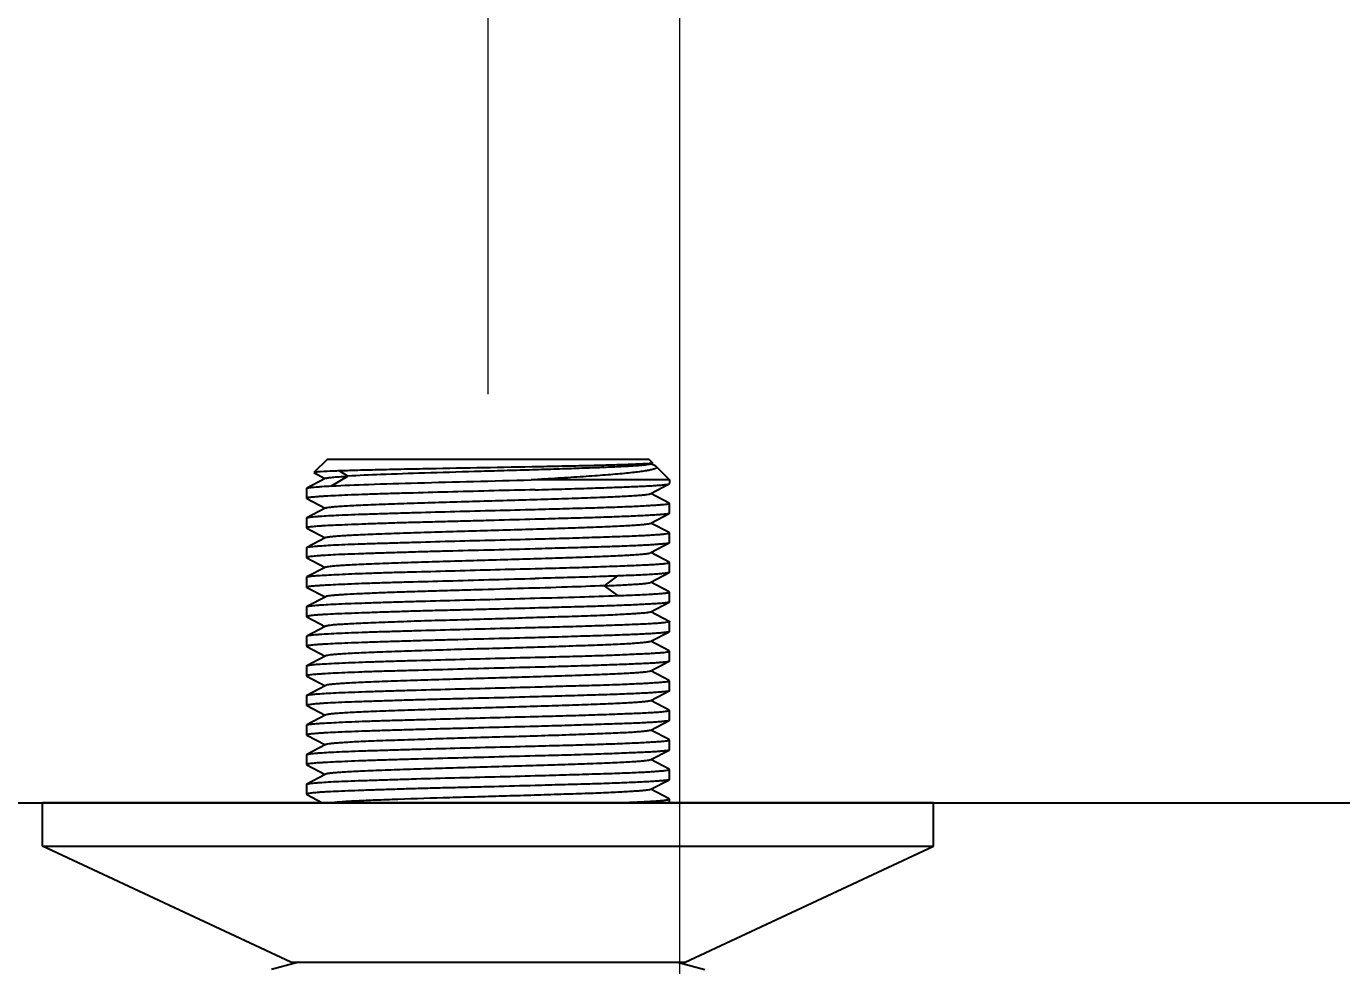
# Model space of a CAD drawing. Extents: x 0 to 3160, y 0 to 2315.
# Drawn here: x 864.3 to 944.7, y 2022.1 to 2079.6 of the extents above; entities that cross this region are included whole.
import ezdxf

# ---------------------------------------------------------------- set-up
doc = ezdxf.new("R2010")
doc.units = 0
doc.header["$LTSCALE"] = 3
doc.header["$MEASUREMENT"] = 0
doc.header["$PDMODE"] = 3
doc.header["$PDSIZE"] = -10
doc.layers.get('0').update_dxf_attribs({"linetype": 'CONTINUOUS'})
doc.layers.get('DEFPOINTS').update_dxf_attribs({"linetype": 'CONTINUOUS'})
doc.styles.add('Daelim Dimension', font='')
doc.styles.get('Daelim Dimension').set_extended_font_data('나눔고딕')
doc.dimstyles.new('DEFAULT', dxfattribs={"dimscale": 2, "dimtxt": 2, "dimasz": 2, "dimexe": 0, "dimexo": 2, "dimgap": 1, "dimtad": 1, "dimdec": 1, "dimzin": 9, "dimdsep": 46, "dimtxsty": 'Daelim Dimension', "dimcen": 0.5, "dimclrd": 252, "dimclre": 252, "dimclrt": 3, "dimadec": 1, "dimazin": 0, "dimtfac": 1, "dimtdec": 1, "dimtix": 1, "dimtmove": 0, "dimatfit": 3, "dimfxl": 1, "dimtolj": 1, "dimtzin": 1, "dimlwd": 9, "dimlwe": 9, "dimarcsym": 0})

# ---------------------------------------------------------------- blocks, each defined once
blk = doc.blocks.new('*D5')
at = {"color": 5, "lineweight": 9, "ltscale": 0.5, "transparency": 16777216}
for p, q in [((892.511, 2057.071), (892.511, 2184.128)), ((1065.753, 2057.071), (1065.753, 2184.128)), ((1057.753, 2182.128), (900.511, 2182.128))]:
    blk.add_line(p, q, dxfattribs=at)
at = {"color": 5, "ltscale": 0.5, "transparency": 16777216}
for points in [[(900.511, 2183.462), (900.511, 2180.795), (892.511, 2182.128)], [(1057.753, 2183.462), (1057.753, 2180.795), (1065.753, 2182.128)]]:
    blk.add_solid(points, dxfattribs=at)
at = {"layer": 'DEFPOINTS', "color": 0, "ltscale": 0.5, "transparency": 16777216}
for p in [(892.511, 2182.128), (892.511, 2053.071), (1065.753, 2053.071)]:
    blk.add_point(p, dxfattribs=at)
at = {"color": 7, "ltscale": 0.5, "transparency": 16777216, "insert": (979.132, 2195.015), "char_height": 20, "attachment_point": 5, "style": 'Daelim Dimension'}
blk.add_mtext('\\A1;150~200', dxfattribs=at)
blk = doc.blocks.new('*D6')
at = {"color": 5, "lineweight": 9, "ltscale": 0.5, "transparency": 16777216}
for p, q in [((904.238, 2000.409), (904.238, 2142.391)), ((1054.132, 1998.971), (1054.132, 2142.391)), ((912.238, 2140.391), (1046.132, 2140.391))]:
    blk.add_line(p, q, dxfattribs=at)
at = {"color": 5, "ltscale": 0.5, "transparency": 16777216}
for points in [[(912.238, 2141.724), (912.238, 2139.058), (904.238, 2140.391)], [(1046.132, 2141.724), (1046.132, 2139.058), (1054.132, 2140.391)]]:
    blk.add_solid(points, dxfattribs=at)
at = {"layer": 'DEFPOINTS', "color": 0, "ltscale": 0.5, "transparency": 16777216}
for p in [(1054.132, 2140.391), (904.238, 1996.409), (1054.132, 1994.971)]:
    blk.add_point(p, dxfattribs=at)
at = {"color": 7, "ltscale": 0.5, "transparency": 16777216, "insert": (979.185, 2153.25), "char_height": 20, "attachment_point": 5, "style": 'Daelim Dimension'}
blk.add_mtext('\\A1;150', dxfattribs=at)

msp = doc.modelspace()

# ---------------------------------------------------------------- linework, layer by layer
at = {"color": 7, "linetype": 'Continuous'}
for p, q in [((882.661, 2053.071), (881.858, 2052.268)), ((902.361, 2053.071), (882.661, 2053.071)), ((902.361, 2053.071), (902.571, 2052.861)), ((902.571, 2052.861), (902.566, 2052.851)), ((881.858, 2052.269), (881.862, 2052.26)), ((881.862, 2052.26), (882.553, 2051.899)), ((902.445, 2052.787), (902.566, 2052.851)), ((902.764, 2052.653), (902.476, 2052.803)), ((902.764, 2052.654), (902.811, 2052.621)), ((902.811, 2052.621), (903.611, 2051.821)), ((881.411, 2051.295), (881.427, 2051.312)), ((881.411, 2051.296), (881.411, 2050.691)), ((882.553, 2051.899), (881.427, 2051.312)), ((882.584, 2051.916), (882.553, 2051.899)), ((903.611, 2051.821), (895.15, 2051.821)), ((902.435, 2050.977), (903.597, 2051.583)), ((903.597, 2051.583), (903.611, 2051.598)), ((903.611, 2051.821), (903.611, 2051.597)), ((881.411, 2050.691), (881.426, 2050.675)), ((881.426, 2050.676), (882.554, 2050.088)), ((903.596, 2050.405), (902.467, 2050.994)), ((882.554, 2050.088), (881.424, 2049.498)), ((882.585, 2050.104), (882.554, 2050.088)), ((902.471, 2049.182), (903.595, 2049.768)), ((903.611, 2049.785), (903.595, 2049.768)), ((903.611, 2050.39), (903.596, 2050.405)), ((903.611, 2049.785), (903.611, 2050.39)), ((881.411, 2049.49), (881.424, 2049.504)), ((881.411, 2049.49), (881.411, 2048.878)), ((881.411, 2048.878), (881.425, 2048.863)), ((881.425, 2048.863), (882.547, 2048.278)), ((902.441, 2049.167), (902.471, 2049.182)), ((903.599, 2048.594), (902.471, 2049.182)), ((882.547, 2048.278), (881.423, 2047.692)), ((882.577, 2048.294), (882.547, 2048.278)), ((903.611, 2048.583), (903.599, 2048.595)), ((903.611, 2047.973), (903.611, 2048.583)), ((881.411, 2047.679), (881.423, 2047.692)), ((881.411, 2047.679), (881.411, 2047.07)), ((902.445, 2047.358), (902.475, 2047.374)), ((902.475, 2047.374), (903.599, 2047.96)), ((903.597, 2046.789), (902.475, 2047.374)), ((903.611, 2047.973), (903.599, 2047.96)), ((881.411, 2047.069), (881.423, 2047.057)), ((881.423, 2047.057), (882.55, 2046.47)), ((882.55, 2046.47), (881.427, 2045.884)), ((882.58, 2046.486), (882.55, 2046.47)), ((903.611, 2046.774), (903.597, 2046.789)), ((903.611, 2046.167), (903.611, 2046.774)), ((881.411, 2045.868), (881.427, 2045.884)), ((881.411, 2045.867), (881.411, 2045.26)), ((902.468, 2045.564), (903.598, 2046.154)), ((903.611, 2046.167), (903.598, 2046.154)), ((881.427, 2045.244), (881.411, 2045.26)), ((881.427, 2045.244), (882.551, 2044.658)), ((902.436, 2045.548), (902.468, 2045.564)), ((903.595, 2044.976), (902.468, 2045.564)), ((903.611, 2044.96), (903.595, 2044.977)), ((903.611, 2044.353), (903.611, 2044.96)), ((881.411, 2044.057), (881.423, 2044.07)), ((881.411, 2044.057), (881.411, 2043.448)), ((882.582, 2044.674), (881.423, 2044.069)), ((902.475, 2043.753), (903.596, 2044.338)), ((903.611, 2044.353), (903.596, 2044.338)), ((881.411, 2043.448), (881.423, 2043.434)), ((881.423, 2043.434), (882.546, 2042.849)), ((902.445, 2043.737), (902.475, 2043.753)), ((903.599, 2043.166), (902.475, 2043.753)), ((882.546, 2042.849), (881.424, 2042.264)), ((882.576, 2042.864), (882.546, 2042.849)), ((902.472, 2041.945), (903.599, 2042.532)), ((903.599, 2043.167), (903.611, 2043.154)), ((903.611, 2042.544), (903.599, 2042.532)), ((903.611, 2042.544), (903.611, 2043.154)), ((881.424, 2042.264), (881.411, 2042.25)), ((881.411, 2042.249), (881.411, 2041.637)), ((881.411, 2041.637), (881.424, 2041.623)), ((881.424, 2041.629), (882.553, 2041.039)), ((902.442, 2041.929), (902.472, 2041.945)), ((903.595, 2041.359), (902.472, 2041.945)), ((882.553, 2041.039), (881.427, 2040.452)), ((882.584, 2041.056), (882.553, 2041.039)), ((903.611, 2041.343), (903.595, 2041.359)), ((903.611, 2040.737), (903.611, 2041.343)), ((881.411, 2040.44), (881.427, 2040.455)), ((881.411, 2040.44), (881.411, 2039.831)), ((902.435, 2040.117), (903.596, 2040.723)), ((903.596, 2039.544), (902.467, 2040.134)), ((903.611, 2040.737), (903.596, 2040.723)), ((881.411, 2039.831), (881.427, 2039.815)), ((882.553, 2039.228), (881.424, 2038.638)), ((881.427, 2039.816), (882.553, 2039.228)), ((882.585, 2039.244), (882.553, 2039.228)), ((903.611, 2039.53), (903.596, 2039.545)), ((903.611, 2038.923), (903.611, 2039.53)), ((881.411, 2038.626), (881.424, 2038.64)), ((881.411, 2038.627), (881.411, 2038.019)), ((902.476, 2038.324), (903.598, 2038.909)), ((881.411, 2038.019), (881.423, 2038.007)), ((881.423, 2038.007), (882.549, 2037.42)), ((902.446, 2038.308), (902.476, 2038.324)), ((903.598, 2037.739), (902.476, 2038.324)), ((903.611, 2037.725), (903.598, 2037.738)), ((903.611, 2037.116), (903.611, 2037.724)), ((881.411, 2036.818), (881.426, 2036.834)), ((881.411, 2036.818), (881.411, 2036.207)), ((882.549, 2037.42), (881.426, 2036.834)), ((882.579, 2037.435), (882.549, 2037.42)), ((902.469, 2036.514), (903.598, 2037.104)), ((903.611, 2037.116), (903.598, 2037.103)), ((881.411, 2036.207), (881.425, 2036.193)), ((881.425, 2036.198), (882.555, 2035.609)), ((902.438, 2036.498), (902.469, 2036.514)), ((903.595, 2035.927), (902.469, 2036.514)), ((882.586, 2035.625), (881.426, 2035.019)), ((902.468, 2034.703), (903.595, 2035.291)), ((903.611, 2035.911), (903.595, 2035.927)), ((903.611, 2035.307), (903.611, 2035.911)), ((881.411, 2035.01), (881.426, 2035.025)), ((881.411, 2035.01), (881.411, 2034.399)), ((881.411, 2034.399), (881.427, 2034.383)), ((881.427, 2034.383), (882.55, 2033.797)), ((902.437, 2034.687), (902.468, 2034.703)), ((903.598, 2034.113), (902.468, 2034.703)), ((882.55, 2033.797), (881.423, 2033.209)), ((882.581, 2033.814), (882.55, 2033.797)), ((903.611, 2034.1), (903.598, 2034.114)), ((903.611, 2033.493), (903.611, 2034.101)), ((881.411, 2033.197), (881.423, 2033.21)), ((881.411, 2033.197), (881.411, 2032.588)), ((902.445, 2032.877), (902.475, 2032.893)), ((902.475, 2032.893), (903.597, 2033.478)), ((903.599, 2032.307), (902.475, 2032.893)), ((903.611, 2033.493), (903.597, 2033.478)), ((865.257, 2029.412), (865.257, 2032.071)), ((919.765, 2032.071), (865.257, 2032.071)), ((881.411, 2032.588), (881.423, 2032.575)), ((881.423, 2032.575), (882.388, 2032.071)), ((903.611, 2032.294), (903.599, 2032.307)), ((903.611, 2032.071), (903.611, 2032.294)), ((919.765, 2029.412), (919.765, 2032.071)), ((880.451, 2022.321), (865.257, 2029.412)), ((865.257, 2029.412), (919.765, 2029.412)), ((904.57, 2022.321), (919.765, 2029.412)), ((880.931, 2022.321), (879.261, 2021.874)), ((880.451, 2022.321), (904.571, 2022.321)), ((904.09, 2022.321), (905.761, 2021.874))]:
    msp.add_line(p, q, dxfattribs=at)
at = {"color": 9, "linetype": 'Continuous'}
for p, q in [((882.932, 2051.452), (883.927, 2052.052)), ((883.927, 2052.05), (883.403, 2052.366)), ((899.628, 2045.342), (900.455, 2045.944)), ((900.455, 2044.738), (899.628, 2045.34))]:
    msp.add_line(p, q, dxfattribs=at)
at = {"ltscale": 0.5}
msp.add_line((471.502, 2032.071), (1951.345, 2032.071), dxfattribs=at)
at = {"color": 7, "linetype": 'Continuous'}
for points, knots in [([(882.266, 2052.315), (882.21, 2052.312), (882.112, 2052.305), (881.998, 2052.295), (881.93, 2052.287), (881.896, 2052.281), (881.873, 2052.276), (881.861, 2052.272), (881.858, 2052.269)], [0, 0, 0, 0, 0.41256, 0.716653, 0.827857, 0.911827, 0.968848, 1, 1, 1, 1]), ([(883.404, 2052.368), (883.288, 2052.363), (882.908, 2052.351), (882.529, 2052.333), (882.266, 2052.315)], [0, 0, 0, 0, 0.305947, 1, 1, 1, 1]), ([(895.179, 2052.613), (894.059, 2052.592), (891.836, 2052.552), (889.106, 2052.501), (887.035, 2052.46), (885.665, 2052.429), (884.47, 2052.4), (883.736, 2052.379), (883.404, 2052.368)], [0, 0, 0, 0, 0.285363, 0.566219, 0.695579, 0.812975, 0.915328, 1, 1, 1, 1]), ([(902.445, 2052.787), (902.435, 2052.783), (902.41, 2052.774), (902.339, 2052.757), (902.21, 2052.738), (902.009, 2052.715), (901.747, 2052.693), (901.428, 2052.671), (901.051, 2052.648), (900.62, 2052.625), (899.944, 2052.593), (898.987, 2052.554), (897.72, 2052.509), (896.322, 2052.464), (894.826, 2052.418), (893.271, 2052.373), (891.195, 2052.313), (888.748, 2052.241), (886.16, 2052.156), (884.597, 2052.088), (883.927, 2052.05)], [0, 0, 0, 0, 0.001729, 0.004273, 0.011874, 0.02281, 0.03699, 0.054319, 0.074708, 0.098056, 0.124205, 0.184176, 0.253101, 0.329248, 0.410668, 0.495286, 0.580959, 0.746772, 0.891366, 1, 1, 1, 1]), ([(902.811, 2052.621), (902.818, 2052.614), (902.831, 2052.598), (902.826, 2052.565), (902.799, 2052.539), (902.757, 2052.514), (902.696, 2052.489), (902.579, 2052.452), (902.385, 2052.409), (902.099, 2052.359), (901.743, 2052.31), (901.319, 2052.261), (900.832, 2052.211), (900.285, 2052.161), (899.681, 2052.112), (899.026, 2052.063), (898.062, 2051.997), (896.764, 2051.914), (895.701, 2051.852), (895.149, 2051.821)], [0, 0, 0, 0, 0.00393, 0.007261, 0.011617, 0.017855, 0.026254, 0.036912, 0.065102, 0.102416, 0.14867, 0.203521, 0.266511, 0.337176, 0.415055, 0.499617, 0.590212, 0.786956, 1, 1, 1, 1]), ([(902.566, 2052.851), (902.559, 2052.847), (902.539, 2052.842), (902.5, 2052.834), (902.446, 2052.827), (902.343, 2052.816), (902.176, 2052.804), (901.931, 2052.789), (901.626, 2052.775), (901.265, 2052.76), (900.849, 2052.745), (900.192, 2052.725), (899.258, 2052.7), (898.017, 2052.67), (896.638, 2052.642), (895.677, 2052.623), (895.179, 2052.613)], [0, 0, 0, 0, 0.003206, 0.008483, 0.015854, 0.025318, 0.050485, 0.083842, 0.125161, 0.174186, 0.230607, 0.294087, 0.440526, 0.609812, 0.797861, 1, 1, 1, 1]), ([(881.427, 2051.312), (881.444, 2051.321), (881.494, 2051.335), (881.589, 2051.352), (881.722, 2051.368), (881.892, 2051.385), (882.101, 2051.401), (882.452, 2051.425), (882.733, 2051.441), (882.932, 2051.451)], [0, 0, 0, 0, 0.038401, 0.101684, 0.190143, 0.303641, 0.441914, 0.604561, 1, 1, 1, 1]), ([(882.583, 2051.915), (882.598, 2051.923), (882.644, 2051.936), (882.728, 2051.952), (882.848, 2051.969), (883.001, 2051.985), (883.188, 2052.001), (883.501, 2052.025), (883.752, 2052.039), (883.929, 2052.05)], [0, 0, 0, 0, 0.039162, 0.102847, 0.191647, 0.305655, 0.444366, 0.606969, 1, 1, 1, 1]), ([(882.932, 2051.452), (883.683, 2051.491), (885.433, 2051.556), (888.33, 2051.643), (891.652, 2051.73), (893.974, 2051.79), (895.15, 2051.821)], [0, 0, 0, 0, 0.18447, 0.429883, 0.711244, 1, 1, 1, 1]), ([(895.384, 2051.217), (895.932, 2051.23), (896.991, 2051.258), (898.511, 2051.306), (899.883, 2051.354), (900.918, 2051.392), (901.647, 2051.421), (902.111, 2051.442), (902.516, 2051.463), (902.858, 2051.485), (903.137, 2051.508), (903.35, 2051.532), (903.487, 2051.552), (903.561, 2051.57), (903.587, 2051.578), (903.597, 2051.583)], [0, 0, 0, 0, 0.199976, 0.386417, 0.554673, 0.700625, 0.764084, 0.820659, 0.870018, 0.911855, 0.945931, 0.972042, 0.990062, 0.996031, 1, 1, 1, 1]), ([(895.384, 2051.217), (894.547, 2051.196), (892.868, 2051.155), (890.383, 2051.086), (888.36, 2051.029), (886.829, 2050.988), (885.783, 2050.957), (884.825, 2050.925), (883.968, 2050.891), (883.222, 2050.856), (882.676, 2050.827), (882.302, 2050.804), (882.071, 2050.789), (881.874, 2050.773), (881.712, 2050.758), (881.587, 2050.743), (881.493, 2050.727), (881.442, 2050.715), (881.411, 2050.699), (881.411, 2050.691)], [0, 0, 0, 0, 0.179425, 0.360189, 0.532878, 0.613343, 0.688468, 0.757268, 0.818843, 0.872392, 0.917215, 0.936164, 0.952721, 0.966837, 0.978465, 0.987576, 0.994158, 0.998227, 1, 1, 1, 1]), ([(882.583, 2050.103), (882.594, 2050.109), (882.626, 2050.119), (882.719, 2050.14), (882.889, 2050.163), (883.156, 2050.189), (883.509, 2050.216), (883.943, 2050.243), (884.456, 2050.269), (885.04, 2050.296), (885.947, 2050.333), (887.216, 2050.379), (888.868, 2050.434), (890.652, 2050.487), (892.502, 2050.539), (894.354, 2050.593), (896.138, 2050.648), (897.793, 2050.701), (899.062, 2050.746), (899.969, 2050.784), (900.555, 2050.811), (901.069, 2050.838), (901.506, 2050.866), (901.861, 2050.892), (902.13, 2050.918), (902.301, 2050.94), (902.394, 2050.96), (902.426, 2050.97), (902.438, 2050.976)], [0, 0, 0, 0, 0.001978, 0.005007, 0.014271, 0.027817, 0.045609, 0.067573, 0.093484, 0.123031, 0.155904, 0.230407, 0.3145, 0.405367, 0.499603, 0.593848, 0.684788, 0.768991, 0.843536, 0.876427, 0.906012, 0.932003, 0.954106, 0.972041, 0.98567, 0.994975, 0.998013, 1, 1, 1, 1]), ([(881.424, 2049.504), (881.439, 2049.512), (881.482, 2049.523), (881.564, 2049.539), (881.68, 2049.554), (881.829, 2049.57), (882.011, 2049.585), (882.319, 2049.608), (882.781, 2049.636), (883.426, 2049.667), (884.183, 2049.699), (885.043, 2049.73), (885.997, 2049.762), (887.031, 2049.794), (888.534, 2049.838), (890.511, 2049.89), (892.934, 2049.955), (894.57, 2049.993), (895.384, 2050.016)], [0, 0, 0, 0, 0.003573, 0.009524, 0.017878, 0.028623, 0.041738, 0.057181, 0.094863, 0.141213, 0.195665, 0.257541, 0.326077, 0.400426, 0.479659, 0.648812, 0.825161, 1, 1, 1, 1]), ([(895.384, 2050.016), (895.953, 2050.033), (897.051, 2050.064), (898.623, 2050.107), (899.837, 2050.144), (900.717, 2050.176), (901.297, 2050.201), (901.819, 2050.226), (902.278, 2050.251), (902.672, 2050.275), (902.998, 2050.298), (903.254, 2050.319), (903.423, 2050.337), (903.521, 2050.353), (903.569, 2050.364), (903.597, 2050.373), (903.611, 2050.384), (903.611, 2050.39)], [0, 0, 0, 0, 0.207209, 0.399616, 0.572028, 0.649297, 0.719895, 0.783365, 0.839275, 0.887263, 0.926992, 0.958214, 0.980745, 0.988719, 0.994511, 0.998174, 1, 1, 1, 1]), ([(903.595, 2049.768), (903.585, 2049.763), (903.558, 2049.754), (903.482, 2049.737), (903.344, 2049.718), (903.129, 2049.697), (902.849, 2049.677), (902.505, 2049.657), (902.1, 2049.635), (901.635, 2049.613), (900.907, 2049.58), (899.874, 2049.538), (898.504, 2049.493), (896.987, 2049.453), (895.93, 2049.424), (895.384, 2049.409)], [0, 0, 0, 0, 0.004138, 0.010252, 0.028515, 0.054821, 0.089055, 0.131017, 0.180469, 0.237099, 0.300569, 0.44642, 0.614423, 0.800481, 1, 1, 1, 1]), ([(895.384, 2049.409), (894.547, 2049.387), (893.287, 2049.353), (891.608, 2049.306), (890.355, 2049.274), (889.13, 2049.243), (887.95, 2049.212), (886.829, 2049.18), (885.783, 2049.146), (884.825, 2049.111), (883.968, 2049.077), (883.223, 2049.046), (882.676, 2049.02), (882.302, 2048.998), (882.071, 2048.982), (881.875, 2048.966), (881.712, 2048.949), (881.587, 2048.933), (881.493, 2048.915), (881.442, 2048.902), (881.411, 2048.886), (881.411, 2048.878)], [0, 0, 0, 0, 0.179405, 0.270199, 0.360149, 0.448074, 0.532818, 0.613276, 0.688396, 0.757192, 0.818763, 0.872305, 0.917118, 0.936066, 0.952625, 0.966746, 0.978385, 0.987511, 0.994113, 0.998207, 1, 1, 1, 1]), ([(882.576, 2048.293), (882.588, 2048.299), (882.62, 2048.309), (882.679, 2048.322), (882.76, 2048.335), (882.911, 2048.354), (883.151, 2048.377), (883.502, 2048.404), (883.932, 2048.431), (884.439, 2048.459), (885.02, 2048.486), (885.925, 2048.523), (887.192, 2048.568), (888.844, 2048.622), (890.625, 2048.677), (892.474, 2048.73), (894.325, 2048.782), (896.112, 2048.836), (897.769, 2048.89), (899.042, 2048.936), (899.951, 2048.973), (900.536, 2049), (901.051, 2049.027), (901.49, 2049.054), (901.849, 2049.08), (902.125, 2049.107), (902.301, 2049.13), (902.397, 2049.15), (902.429, 2049.16), (902.441, 2049.166)], [0, 0, 0, 0, 0.001974, 0.00502, 0.009145, 0.014343, 0.027909, 0.045607, 0.067314, 0.092895, 0.122194, 0.154966, 0.229473, 0.31349, 0.40412, 0.498248, 0.592424, 0.683337, 0.767799, 0.842546, 0.875407, 0.904928, 0.930888, 0.953072, 0.971268, 0.985265, 0.994864, 0.99798, 1, 1, 1, 1]), ([(881.423, 2047.692), (881.437, 2047.7), (881.48, 2047.711), (881.56, 2047.725), (881.674, 2047.739), (881.823, 2047.755), (882.004, 2047.77), (882.311, 2047.794), (882.772, 2047.823), (883.415, 2047.856), (884.172, 2047.888), (885.032, 2047.919), (885.986, 2047.948), (887.021, 2047.979), (888.525, 2048.023), (890.505, 2048.082), (892.931, 2048.141), (894.569, 2048.182), (895.384, 2048.204)], [0, 0, 0, 0, 0.003458, 0.009305, 0.017567, 0.028231, 0.041274, 0.056656, 0.094242, 0.140526, 0.194938, 0.2568, 0.32535, 0.399738, 0.479035, 0.648365, 0.824933, 1, 1, 1, 1]), ([(895.384, 2048.204), (895.953, 2048.219), (897.051, 2048.25), (898.623, 2048.3), (899.838, 2048.339), (900.717, 2048.369), (901.298, 2048.391), (901.819, 2048.414), (902.279, 2048.437), (902.673, 2048.461), (902.999, 2048.486), (903.255, 2048.51), (903.424, 2048.531), (903.521, 2048.547), (903.569, 2048.559), (903.596, 2048.567), (903.611, 2048.578), (903.611, 2048.583)], [0, 0, 0, 0, 0.207253, 0.399683, 0.572131, 0.649402, 0.720001, 0.78346, 0.839362, 0.88734, 0.927075, 0.958314, 0.980855, 0.988834, 0.99462, 0.998252, 1, 1, 1, 1]), ([(895.384, 2047.597), (894.547, 2047.572), (892.868, 2047.528), (890.778, 2047.48), (889.13, 2047.436), (887.95, 2047.402), (886.829, 2047.366), (885.783, 2047.332), (884.825, 2047.301), (883.968, 2047.271), (883.222, 2047.241), (882.676, 2047.212), (882.302, 2047.188), (882.071, 2047.17), (881.874, 2047.153), (881.712, 2047.136), (881.586, 2047.119), (881.495, 2047.104), (881.441, 2047.091), (881.417, 2047.08), (881.411, 2047.072), (881.411, 2047.069)], [0, 0, 0, 0, 0.179422, 0.360186, 0.448121, 0.532875, 0.61334, 0.688466, 0.757264, 0.818833, 0.872375, 0.917195, 0.936149, 0.952714, 0.966841, 0.978482, 0.987604, 0.994189, 0.998246, 0.999365, 1, 1, 1, 1]), ([(882.58, 2046.485), (882.592, 2046.491), (882.625, 2046.502), (882.72, 2046.522), (882.896, 2046.544), (883.172, 2046.57), (883.531, 2046.596), (883.97, 2046.623), (884.484, 2046.65), (885.069, 2046.677), (885.977, 2046.716), (887.25, 2046.762), (888.908, 2046.814), (890.695, 2046.867), (892.545, 2046.922), (894.394, 2046.976), (896.176, 2047.028), (897.828, 2047.081), (899.096, 2047.128), (900.001, 2047.166), (900.581, 2047.193), (901.088, 2047.219), (901.519, 2047.246), (901.869, 2047.272), (902.111, 2047.295), (902.261, 2047.315), (902.343, 2047.328), (902.402, 2047.342), (902.434, 2047.352), (902.446, 2047.358)], [0, 0, 0, 0, 0.002028, 0.005152, 0.014758, 0.028746, 0.046921, 0.069081, 0.095019, 0.124524, 0.157376, 0.232128, 0.316574, 0.407467, 0.501634, 0.595753, 0.686384, 0.770418, 0.84494, 0.877707, 0.906995, 0.932578, 0.954298, 0.972017, 0.985607, 0.990818, 0.994956, 0.998014, 1, 1, 1, 1]), ([(903.599, 2047.96), (903.59, 2047.955), (903.565, 2047.947), (903.492, 2047.931), (903.358, 2047.913), (903.147, 2047.892), (902.87, 2047.87), (902.528, 2047.847), (902.124, 2047.823), (901.66, 2047.799), (900.931, 2047.767), (899.895, 2047.729), (898.52, 2047.688), (896.996, 2047.644), (895.933, 2047.613), (895.384, 2047.597)], [0, 0, 0, 0, 0.003757, 0.009522, 0.027184, 0.053008, 0.086872, 0.128567, 0.177848, 0.234397, 0.297873, 0.443985, 0.612565, 0.799466, 1, 1, 1, 1]), ([(895.384, 2046.396), (895.953, 2046.41), (897.051, 2046.439), (898.623, 2046.485), (899.837, 2046.528), (900.717, 2046.562), (901.297, 2046.585), (901.819, 2046.607), (902.278, 2046.629), (902.672, 2046.651), (902.999, 2046.673), (903.254, 2046.696), (903.423, 2046.717), (903.521, 2046.735), (903.569, 2046.748), (903.597, 2046.758), (903.611, 2046.769), (903.611, 2046.774)], [0, 0, 0, 0, 0.20719, 0.399566, 0.571967, 0.649223, 0.719809, 0.783255, 0.839143, 0.887105, 0.926824, 0.958057, 0.980615, 0.988618, 0.994441, 0.998136, 1, 1, 1, 1]), ([(881.411, 2045.26), (881.411, 2045.269), (881.441, 2045.285), (881.493, 2045.298), (881.587, 2045.315), (881.712, 2045.33), (881.874, 2045.346), (882.071, 2045.361), (882.302, 2045.376), (882.676, 2045.397), (883.222, 2045.425), (883.968, 2045.459), (884.825, 2045.494), (885.783, 2045.528), (886.829, 2045.56), (888.36, 2045.601), (890.383, 2045.653), (892.867, 2045.727), (894.547, 2045.767), (895.384, 2045.788)], [0, 0, 0, 0, 0.00181, 0.005897, 0.012485, 0.021602, 0.033232, 0.047343, 0.063899, 0.082845, 0.127656, 0.181201, 0.242776, 0.311572, 0.386693, 0.467152, 0.639831, 0.820586, 1, 1, 1, 1]), ([(881.427, 2045.884), (881.442, 2045.892), (881.487, 2045.904), (881.572, 2045.92), (881.69, 2045.935), (881.841, 2045.95), (882.026, 2045.964), (882.336, 2045.985), (882.8, 2046.011), (883.447, 2046.043), (884.205, 2046.076), (885.065, 2046.11), (886.018, 2046.143), (887.051, 2046.173), (888.551, 2046.212), (890.524, 2046.265), (892.941, 2046.334), (894.572, 2046.376), (895.384, 2046.396)], [0, 0, 0, 0, 0.00378, 0.009917, 0.018438, 0.029335, 0.042585, 0.058149, 0.096033, 0.14253, 0.19707, 0.258975, 0.327484, 0.401754, 0.480866, 0.649679, 0.825604, 1, 1, 1, 1]), ([(900.456, 2045.943), (900.087, 2045.929), (898.397, 2045.867), (896.706, 2045.821), (895.384, 2045.788)], [0, 0, 0, 0, 0.218198, 1, 1, 1, 1]), ([(903.598, 2046.154), (903.587, 2046.148), (903.555, 2046.139), (903.497, 2046.126), (903.416, 2046.113), (903.264, 2046.093), (903.019, 2046.069), (902.661, 2046.042), (902.219, 2046.016), (901.698, 2045.991), (901.101, 2045.967), (900.679, 2045.951), (900.456, 2045.943)], [0, 0, 0, 0, 0.011974, 0.030911, 0.056891, 0.089906, 0.176871, 0.291133, 0.431788, 0.597755, 0.787762, 1, 1, 1, 1]), ([(899.628, 2045.342), (898.87, 2045.31), (897.217, 2045.25), (894.609, 2045.175), (892.286, 2045.107), (890.397, 2045.049), (889.028, 2045.009), (887.731, 2044.969), (886.534, 2044.929), (885.461, 2044.887), (884.536, 2044.845), (883.867, 2044.809), (883.42, 2044.78), (883.156, 2044.761), (882.941, 2044.741), (882.775, 2044.721), (882.66, 2044.701), (882.598, 2044.686), (882.579, 2044.675)], [0, 0, 0, 0, 0.133416, 0.290752, 0.458513, 0.542, 0.622837, 0.699327, 0.769958, 0.833321, 0.888048, 0.932807, 0.95113, 0.966659, 0.979341, 0.989135, 0.996016, 1, 1, 1, 1]), ([(899.628, 2045.34), (899.827, 2045.348), (900.204, 2045.365), (900.737, 2045.391), (901.202, 2045.416), (901.596, 2045.442), (901.916, 2045.466), (902.159, 2045.491), (902.314, 2045.512), (902.399, 2045.531), (902.428, 2045.541), (902.439, 2045.547)], [0, 0, 0, 0, 0.211555, 0.401174, 0.566995, 0.70721, 0.82088, 0.907642, 0.967285, 0.98696, 1, 1, 1, 1]), ([(900.456, 2044.738), (900.693, 2044.748), (901.14, 2044.766), (901.768, 2044.795), (902.309, 2044.823), (902.76, 2044.85), (903.076, 2044.872), (903.28, 2044.89), (903.396, 2044.903), (903.486, 2044.915), (903.552, 2044.929), (903.59, 2044.939), (903.611, 2044.953), (903.611, 2044.96)], [0, 0, 0, 0, 0.224185, 0.42312, 0.594675, 0.73733, 0.84982, 0.89443, 0.931149, 0.959937, 0.980795, 0.993848, 1, 1, 1, 1]), ([(881.423, 2044.069), (881.437, 2044.077), (881.48, 2044.088), (881.56, 2044.103), (881.675, 2044.118), (881.823, 2044.134), (882.004, 2044.151), (882.311, 2044.175), (882.772, 2044.205), (883.416, 2044.237), (884.172, 2044.266), (885.032, 2044.295), (885.985, 2044.326), (887.02, 2044.359), (888.523, 2044.406), (890.503, 2044.461), (892.928, 2044.516), (894.565, 2044.561), (895.38, 2044.585)], [0, 0, 0, 0, 0.003467, 0.009324, 0.0176, 0.028279, 0.041329, 0.056718, 0.094311, 0.140593, 0.194994, 0.256854, 0.325398, 0.399779, 0.479066, 0.648378, 0.824935, 1, 1, 1, 1]), ([(895.38, 2044.584), (896.293, 2044.611), (897.985, 2044.66), (899.677, 2044.711), (900.456, 2044.738)], [0, 0, 0, 0, 0.53945, 1, 1, 1, 1]), ([(903.596, 2044.338), (903.586, 2044.333), (903.56, 2044.324), (903.485, 2044.308), (903.348, 2044.29), (903.135, 2044.27), (902.855, 2044.25), (902.512, 2044.228), (902.107, 2044.205), (901.643, 2044.182), (900.914, 2044.148), (899.879, 2044.107), (898.507, 2044.066), (896.987, 2044.025), (895.928, 2043.994), (895.38, 2043.978)], [0, 0, 0, 0, 0.004005, 0.009993, 0.028041, 0.054187, 0.088293, 0.130176, 0.179574, 0.236185, 0.299664, 0.44561, 0.6138, 0.800155, 1, 1, 1, 1]), ([(895.38, 2043.978), (894.544, 2043.955), (893.284, 2043.921), (891.605, 2043.876), (890.352, 2043.846), (889.128, 2043.816), (887.948, 2043.784), (886.827, 2043.75), (885.782, 2043.714), (884.824, 2043.68), (883.967, 2043.648), (883.222, 2043.619), (882.675, 2043.592), (882.302, 2043.569), (882.071, 2043.553), (881.874, 2043.536), (881.712, 2043.518), (881.587, 2043.502), (881.493, 2043.484), (881.442, 2043.471), (881.411, 2043.456), (881.411, 2043.447)], [0, 0, 0, 0, 0.179436, 0.270243, 0.360197, 0.448128, 0.532876, 0.613335, 0.688456, 0.757249, 0.818816, 0.872348, 0.917154, 0.936103, 0.952665, 0.966786, 0.978428, 0.987558, 0.994155, 0.998239, 1, 1, 1, 1]), ([(902.445, 2043.737), (902.433, 2043.731), (902.4, 2043.721), (902.339, 2043.708), (902.256, 2043.695), (902.102, 2043.676), (901.857, 2043.654), (901.501, 2043.628), (901.065, 2043.601), (900.553, 2043.573), (899.97, 2043.545), (899.062, 2043.507), (897.791, 2043.462), (896.135, 2043.411), (894.35, 2043.356), (892.5, 2043.3), (890.65, 2043.248), (888.867, 2043.196), (887.213, 2043.142), (885.943, 2043.094), (885.037, 2043.057), (884.455, 2043.031), (883.946, 2043.005), (883.512, 2042.978), (883.158, 2042.952), (882.914, 2042.928), (882.762, 2042.908), (882.68, 2042.894), (882.62, 2042.881), (882.587, 2042.871), (882.576, 2042.864)], [0, 0, 0, 0, 0.002022, 0.005139, 0.009359, 0.014673, 0.028517, 0.046525, 0.068526, 0.094338, 0.123763, 0.156582, 0.23128, 0.31557, 0.406362, 0.500502, 0.594626, 0.685345, 0.769522, 0.844126, 0.876897, 0.906244, 0.931952, 0.953835, 0.971721, 0.985458, 0.990727, 0.994909, 0.997998, 1, 1, 1, 1]), ([(895.384, 2042.775), (894.57, 2042.754), (892.935, 2042.713), (890.513, 2042.649), (888.535, 2042.591), (887.033, 2042.549), (885.999, 2042.52), (885.046, 2042.49), (884.185, 2042.458), (883.428, 2042.424), (882.783, 2042.391), (882.321, 2042.363), (882.013, 2042.341), (881.83, 2042.326), (881.681, 2042.311), (881.565, 2042.297), (881.483, 2042.283), (881.439, 2042.271), (881.424, 2042.264)], [0, 0, 0, 0, 0.174803, 0.351112, 0.520235, 0.599459, 0.673803, 0.742339, 0.804224, 0.858688, 0.905062, 0.94277, 0.958224, 0.971346, 0.982102, 0.990465, 0.99642, 1, 1, 1, 1]), ([(903.611, 2043.154), (903.611, 2043.149), (903.596, 2043.138), (903.569, 2043.129), (903.521, 2043.117), (903.423, 2043.099), (903.254, 2043.078), (902.999, 2043.053), (902.672, 2043.029), (902.278, 2043.006), (901.819, 2042.984), (901.297, 2042.962), (900.717, 2042.941), (899.837, 2042.91), (898.623, 2042.867), (897.051, 2042.817), (895.953, 2042.789), (895.384, 2042.775)], [0, 0, 0, 0, 0.001785, 0.005455, 0.011266, 0.019263, 0.041833, 0.073081, 0.112815, 0.16079, 0.216681, 0.280133, 0.350718, 0.427981, 0.600391, 0.792796, 1, 1, 1, 1]), ([(903.599, 2042.531), (903.59, 2042.527), (903.565, 2042.519), (903.493, 2042.503), (903.359, 2042.484), (903.148, 2042.462), (902.871, 2042.439), (902.53, 2042.415), (902.126, 2042.392), (901.663, 2042.368), (900.933, 2042.338), (899.897, 2042.302), (898.521, 2042.259), (896.996, 2042.212), (895.934, 2042.181), (895.384, 2042.165)], [0, 0, 0, 0, 0.003724, 0.009464, 0.027086, 0.052878, 0.086716, 0.128387, 0.177649, 0.234185, 0.297654, 0.443783, 0.612414, 0.799385, 1, 1, 1, 1]), ([(895.384, 2042.165), (894.547, 2042.142), (892.868, 2042.099), (890.778, 2042.045), (889.13, 2042.001), (887.95, 2041.968), (886.83, 2041.935), (885.783, 2041.903), (884.825, 2041.87), (883.968, 2041.837), (883.223, 2041.805), (882.676, 2041.777), (882.302, 2041.754), (882.071, 2041.737), (881.875, 2041.721), (881.712, 2041.705), (881.587, 2041.69), (881.493, 2041.673), (881.442, 2041.661), (881.411, 2041.645), (881.411, 2041.637)], [0, 0, 0, 0, 0.179413, 0.360165, 0.448094, 0.532843, 0.613306, 0.68843, 0.757231, 0.818805, 0.872352, 0.917175, 0.936128, 0.952691, 0.966815, 0.978454, 0.987576, 0.994168, 0.998243, 1, 1, 1, 1]), ([(902.444, 2041.93), (902.433, 2041.924), (902.401, 2041.914), (902.343, 2041.901), (902.262, 2041.888), (902.113, 2041.869), (901.873, 2041.845), (901.523, 2041.818), (901.093, 2041.79), (900.585, 2041.763), (900.003, 2041.737), (899.098, 2041.7), (897.831, 2041.655), (896.18, 2041.6), (894.398, 2041.545), (892.549, 2041.494), (890.697, 2041.441), (888.91, 2041.386), (887.253, 2041.331), (885.98, 2041.287), (885.071, 2041.25), (884.485, 2041.223), (883.969, 2041.196), (883.53, 2041.169), (883.171, 2041.141), (882.896, 2041.115), (882.721, 2041.092), (882.627, 2041.073), (882.594, 2041.063), (882.582, 2041.057)], [0, 0, 0, 0, 0.001947, 0.004957, 0.009043, 0.014201, 0.027704, 0.045378, 0.06711, 0.092763, 0.122137, 0.15492, 0.22936, 0.313352, 0.404033, 0.498202, 0.592419, 0.683382, 0.767817, 0.84253, 0.875442, 0.905034, 0.931056, 0.953271, 0.971447, 0.985367, 0.994874, 0.997975, 1, 1, 1, 1]), ([(881.427, 2040.455), (881.443, 2040.463), (881.488, 2040.475), (881.572, 2040.49), (881.69, 2040.505), (881.842, 2040.521), (882.026, 2040.537), (882.336, 2040.559), (882.801, 2040.587), (883.447, 2040.618), (884.205, 2040.649), (885.066, 2040.681), (886.018, 2040.713), (887.051, 2040.745), (888.551, 2040.788), (890.524, 2040.841), (892.941, 2040.903), (894.572, 2040.947), (895.384, 2040.968)], [0, 0, 0, 0, 0.003766, 0.009904, 0.018431, 0.029336, 0.042594, 0.058165, 0.096058, 0.142555, 0.197092, 0.258996, 0.327505, 0.401776, 0.480888, 0.649694, 0.825609, 1, 1, 1, 1]), ([(895.384, 2040.968), (895.953, 2040.982), (897.051, 2041.009), (898.623, 2041.053), (899.838, 2041.095), (900.718, 2041.13), (901.298, 2041.155), (901.82, 2041.179), (902.279, 2041.201), (902.673, 2041.222), (902.999, 2041.243), (903.255, 2041.265), (903.424, 2041.285), (903.522, 2041.303), (903.569, 2041.315), (903.597, 2041.325), (903.611, 2041.338), (903.611, 2041.343)], [0, 0, 0, 0, 0.207214, 0.399611, 0.572026, 0.649288, 0.719878, 0.783326, 0.839209, 0.88716, 0.926859, 0.958067, 0.980596, 0.988586, 0.9944, 0.998099, 1, 1, 1, 1]), ([(895.384, 2040.357), (894.547, 2040.336), (892.868, 2040.295), (890.383, 2040.226), (888.36, 2040.17), (886.829, 2040.128), (885.783, 2040.097), (884.825, 2040.065), (883.968, 2040.03), (883.222, 2039.996), (882.676, 2039.967), (882.302, 2039.944), (882.071, 2039.929), (881.874, 2039.914), (881.712, 2039.898), (881.587, 2039.884), (881.493, 2039.867), (881.442, 2039.855), (881.411, 2039.839), (881.411, 2039.831)], [0, 0, 0, 0, 0.179419, 0.360183, 0.53287, 0.613332, 0.688455, 0.757255, 0.818831, 0.872382, 0.917204, 0.936153, 0.952709, 0.966824, 0.978452, 0.987564, 0.994147, 0.99822, 1, 1, 1, 1]), ([(902.44, 2040.119), (902.428, 2040.113), (902.396, 2040.103), (902.302, 2040.082), (902.13, 2040.059), (901.86, 2040.032), (901.504, 2040.005), (901.067, 2039.979), (900.552, 2039.954), (899.967, 2039.927), (899.059, 2039.889), (897.788, 2039.842), (896.133, 2039.787), (894.348, 2039.736), (892.497, 2039.683), (890.646, 2039.628), (888.863, 2039.573), (887.21, 2039.522), (885.942, 2039.477), (885.035, 2039.438), (884.451, 2039.41), (883.94, 2039.383), (883.506, 2039.356), (883.154, 2039.33), (882.913, 2039.308), (882.763, 2039.289), (882.683, 2039.276), (882.624, 2039.263), (882.592, 2039.252), (882.581, 2039.246)], [0, 0, 0, 0, 0.002005, 0.005069, 0.014436, 0.028136, 0.046123, 0.068234, 0.094211, 0.123785, 0.156678, 0.23127, 0.315523, 0.406454, 0.500687, 0.594903, 0.685724, 0.769807, 0.844301, 0.877147, 0.906649, 0.9325, 0.954411, 0.972185, 0.985734, 0.990905, 0.995001, 0.998027, 1, 1, 1, 1]), ([(903.596, 2040.723), (903.587, 2040.718), (903.561, 2040.709), (903.486, 2040.691), (903.349, 2040.671), (903.136, 2040.648), (902.857, 2040.625), (902.514, 2040.603), (902.109, 2040.582), (901.645, 2040.561), (900.916, 2040.532), (899.882, 2040.493), (898.51, 2040.445), (896.99, 2040.398), (895.932, 2040.37), (895.384, 2040.357)], [0, 0, 0, 0, 0.004001, 0.009999, 0.028067, 0.054215, 0.08832, 0.130178, 0.179553, 0.236137, 0.299596, 0.445526, 0.613738, 0.80011, 1, 1, 1, 1]), ([(895.384, 2039.156), (895.953, 2039.173), (897.051, 2039.204), (898.623, 2039.248), (899.837, 2039.284), (900.717, 2039.316), (901.298, 2039.34), (901.819, 2039.365), (902.278, 2039.39), (902.672, 2039.415), (902.999, 2039.438), (903.254, 2039.459), (903.423, 2039.478), (903.521, 2039.493), (903.569, 2039.505), (903.597, 2039.513), (903.611, 2039.525), (903.611, 2039.53)], [0, 0, 0, 0, 0.207241, 0.39966, 0.57209, 0.649359, 0.719962, 0.783431, 0.839344, 0.887327, 0.927053, 0.958273, 0.980791, 0.988762, 0.994546, 0.998193, 1, 1, 1, 1]), ([(895.384, 2038.547), (894.547, 2038.523), (892.868, 2038.478), (890.778, 2038.429), (889.13, 2038.387), (887.95, 2038.353), (886.829, 2038.317), (885.783, 2038.282), (884.825, 2038.251), (883.968, 2038.221), (883.222, 2038.19), (882.676, 2038.162), (882.302, 2038.138), (882.071, 2038.121), (881.874, 2038.104), (881.712, 2038.086), (881.586, 2038.069), (881.495, 2038.054), (881.441, 2038.04), (881.417, 2038.029), (881.411, 2038.022), (881.411, 2038.019)], [0, 0, 0, 0, 0.179417, 0.360174, 0.448108, 0.532859, 0.613323, 0.68845, 0.757248, 0.818819, 0.872358, 0.917174, 0.936128, 0.952695, 0.96682, 0.978463, 0.98759, 0.994175, 0.998234, 0.999358, 1, 1, 1, 1]), ([(881.424, 2038.64), (881.438, 2038.647), (881.482, 2038.659), (881.563, 2038.674), (881.678, 2038.69), (881.827, 2038.707), (882.009, 2038.724), (882.317, 2038.748), (882.779, 2038.776), (883.423, 2038.806), (884.18, 2038.835), (885.041, 2038.866), (885.994, 2038.898), (887.029, 2038.931), (888.532, 2038.978), (890.51, 2039.029), (892.934, 2039.087), (894.569, 2039.132), (895.384, 2039.156)], [0, 0, 0, 0, 0.003545, 0.009477, 0.017816, 0.02855, 0.041654, 0.057086, 0.094746, 0.141077, 0.195515, 0.257387, 0.325927, 0.400283, 0.479529, 0.648721, 0.825116, 1, 1, 1, 1]), ([(903.598, 2038.909), (903.589, 2038.904), (903.564, 2038.896), (903.491, 2038.88), (903.356, 2038.863), (903.145, 2038.842), (902.867, 2038.821), (902.525, 2038.798), (902.121, 2038.774), (901.657, 2038.75), (900.928, 2038.717), (899.892, 2038.679), (898.518, 2038.639), (896.995, 2038.595), (895.933, 2038.563), (895.384, 2038.547)], [0, 0, 0, 0, 0.003802, 0.009602, 0.027321, 0.053203, 0.087103, 0.128832, 0.17813, 0.234691, 0.298172, 0.444262, 0.612772, 0.799588, 1, 1, 1, 1]), ([(903.611, 2038.922), (903.611, 2038.921), (903.609, 2038.915), (903.603, 2038.911), (903.598, 2038.909)], [0, 0, 0, 0, 0.184521, 1, 1, 1, 1]), ([(902.446, 2038.308), (902.435, 2038.302), (902.403, 2038.293), (902.343, 2038.28), (902.262, 2038.267), (902.111, 2038.248), (901.869, 2038.225), (901.517, 2038.199), (901.085, 2038.171), (900.577, 2038.143), (899.996, 2038.116), (899.091, 2038.078), (897.822, 2038.035), (896.17, 2037.981), (894.387, 2037.926), (892.538, 2037.872), (890.688, 2037.82), (888.902, 2037.767), (887.244, 2037.712), (885.972, 2037.665), (885.063, 2037.629), (884.479, 2037.603), (883.965, 2037.576), (883.528, 2037.549), (883.17, 2037.522), (882.923, 2037.498), (882.768, 2037.478), (882.685, 2037.465), (882.624, 2037.452), (882.591, 2037.442), (882.579, 2037.436)], [0, 0, 0, 0, 0.001971, 0.005021, 0.009158, 0.014377, 0.02801, 0.045794, 0.067587, 0.093229, 0.122539, 0.155296, 0.229819, 0.313901, 0.404571, 0.498691, 0.592853, 0.683712, 0.768094, 0.842844, 0.875702, 0.905193, 0.931095, 0.953198, 0.971308, 0.985243, 0.990593, 0.994838, 0.997969, 1, 1, 1, 1]), ([(895.384, 2037.346), (895.953, 2037.36), (897.051, 2037.387), (898.623, 2037.435), (899.837, 2037.478), (900.717, 2037.512), (901.297, 2037.534), (901.819, 2037.556), (902.278, 2037.578), (902.672, 2037.6), (902.999, 2037.622), (903.254, 2037.646), (903.423, 2037.667), (903.521, 2037.686), (903.569, 2037.698), (903.597, 2037.708), (903.611, 2037.72), (903.611, 2037.725)], [0, 0, 0, 0, 0.207186, 0.399572, 0.571971, 0.649232, 0.719817, 0.783267, 0.839149, 0.887109, 0.926827, 0.958063, 0.98063, 0.988635, 0.994461, 0.998158, 1, 1, 1, 1]), ([(881.426, 2036.834), (881.442, 2036.842), (881.487, 2036.854), (881.571, 2036.87), (881.689, 2036.884), (881.84, 2036.899), (882.024, 2036.913), (882.334, 2036.934), (882.798, 2036.961), (883.444, 2036.993), (884.202, 2037.027), (885.063, 2037.061), (886.016, 2037.093), (887.049, 2037.122), (888.549, 2037.162), (890.523, 2037.216), (892.94, 2037.285), (894.572, 2037.326), (895.384, 2037.346)], [0, 0, 0, 0, 0.003753, 0.009863, 0.018363, 0.029242, 0.042472, 0.058022, 0.095885, 0.142367, 0.196895, 0.258802, 0.327316, 0.401596, 0.480725, 0.64958, 0.825552, 1, 1, 1, 1]), ([(903.598, 2037.103), (903.589, 2037.099), (903.564, 2037.09), (903.491, 2037.074), (903.356, 2037.054), (903.145, 2037.031), (902.867, 2037.007), (902.525, 2036.984), (902.121, 2036.961), (901.657, 2036.939), (900.928, 2036.91), (899.892, 2036.874), (898.518, 2036.829), (896.995, 2036.78), (895.933, 2036.75), (895.384, 2036.735)], [0, 0, 0, 0, 0.003809, 0.009625, 0.027384, 0.053301, 0.087222, 0.128958, 0.17825, 0.234798, 0.29826, 0.444326, 0.612821, 0.799617, 1, 1, 1, 1]), ([(895.384, 2036.735), (894.547, 2036.714), (892.868, 2036.668), (890.778, 2036.615), (889.13, 2036.571), (887.95, 2036.538), (886.829, 2036.505), (885.783, 2036.473), (884.825, 2036.44), (883.968, 2036.407), (883.222, 2036.375), (882.676, 2036.347), (882.302, 2036.324), (882.071, 2036.307), (881.874, 2036.291), (881.712, 2036.275), (881.587, 2036.26), (881.493, 2036.243), (881.442, 2036.231), (881.411, 2036.215), (881.411, 2036.207)], [0, 0, 0, 0, 0.179422, 0.360185, 0.448119, 0.532871, 0.613336, 0.688461, 0.757261, 0.818834, 0.87238, 0.9172, 0.936151, 0.952712, 0.966833, 0.978469, 0.987587, 0.994175, 0.998246, 1, 1, 1, 1]), ([(902.442, 2036.5), (902.43, 2036.494), (902.398, 2036.484), (902.34, 2036.471), (902.259, 2036.458), (902.11, 2036.438), (901.869, 2036.414), (901.518, 2036.386), (901.085, 2036.359), (900.575, 2036.333), (899.991, 2036.307), (899.085, 2036.271), (897.817, 2036.224), (896.165, 2036.169), (894.382, 2036.115), (892.532, 2036.064), (890.68, 2036.01), (888.895, 2035.955), (887.239, 2035.901), (885.968, 2035.857), (885.06, 2035.82), (884.474, 2035.793), (883.959, 2035.765), (883.521, 2035.737), (883.164, 2035.71), (882.893, 2035.685), (882.72, 2035.663), (882.627, 2035.643), (882.594, 2035.633), (882.582, 2035.627)], [0, 0, 0, 0, 0.001962, 0.004982, 0.009074, 0.014241, 0.027773, 0.045516, 0.067373, 0.093182, 0.122656, 0.155487, 0.229962, 0.314016, 0.404805, 0.499014, 0.593248, 0.684198, 0.768499, 0.843118, 0.87602, 0.905608, 0.931609, 0.95376, 0.971803, 0.985545, 0.994931, 0.997996, 1, 1, 1, 1]), ([(881.426, 2035.025), (881.441, 2035.032), (881.485, 2035.044), (881.569, 2035.059), (881.686, 2035.075), (881.837, 2035.09), (882.02, 2035.106), (882.329, 2035.129), (882.793, 2035.156), (883.439, 2035.188), (884.196, 2035.219), (885.057, 2035.251), (886.01, 2035.283), (887.043, 2035.314), (888.544, 2035.358), (890.519, 2035.411), (892.938, 2035.474), (894.571, 2035.515), (895.384, 2035.538)], [0, 0, 0, 0, 0.003691, 0.009757, 0.018217, 0.029061, 0.042265, 0.057786, 0.095598, 0.14204, 0.196544, 0.258437, 0.326957, 0.401257, 0.480416, 0.649355, 0.825437, 1, 1, 1, 1]), ([(895.384, 2035.538), (895.953, 2035.554), (897.051, 2035.582), (898.623, 2035.624), (899.837, 2035.664), (900.717, 2035.698), (901.297, 2035.723), (901.819, 2035.748), (902.278, 2035.772), (902.672, 2035.794), (902.998, 2035.815), (903.254, 2035.836), (903.423, 2035.855), (903.521, 2035.872), (903.569, 2035.884), (903.597, 2035.894), (903.611, 2035.906), (903.611, 2035.911)], [0, 0, 0, 0, 0.207189, 0.399579, 0.571977, 0.649241, 0.719833, 0.783294, 0.83919, 0.887161, 0.926878, 0.958095, 0.980631, 0.988615, 0.994423, 0.998114, 1, 1, 1, 1]), ([(903.595, 2035.291), (903.585, 2035.285), (903.558, 2035.276), (903.482, 2035.258), (903.345, 2035.238), (903.13, 2035.216), (902.85, 2035.195), (902.506, 2035.174), (902.101, 2035.154), (901.637, 2035.133), (900.909, 2035.102), (899.875, 2035.061), (898.505, 2035.013), (896.988, 2034.97), (895.931, 2034.942), (895.384, 2034.928)], [0, 0, 0, 0, 0.004127, 0.01023, 0.028473, 0.054768, 0.088978, 0.130924, 0.180354, 0.236969, 0.300432, 0.446292, 0.61432, 0.800435, 1, 1, 1, 1]), ([(903.611, 2035.307), (903.611, 2035.306), (903.609, 2035.298), (903.601, 2035.294), (903.595, 2035.291)], [0, 0, 0, 0, 0.178016, 1, 1, 1, 1]), ([(895.384, 2034.928), (894.547, 2034.907), (892.868, 2034.864), (890.383, 2034.793), (888.36, 2034.742), (886.829, 2034.7), (885.783, 2034.667), (884.825, 2034.633), (883.968, 2034.598), (883.223, 2034.565), (882.676, 2034.538), (882.302, 2034.516), (882.071, 2034.501), (881.874, 2034.485), (881.712, 2034.469), (881.587, 2034.454), (881.493, 2034.437), (881.442, 2034.424), (881.411, 2034.408), (881.411, 2034.399)], [0, 0, 0, 0, 0.179409, 0.360158, 0.532831, 0.61329, 0.68841, 0.757207, 0.818779, 0.872325, 0.91714, 0.936088, 0.952644, 0.966761, 0.978394, 0.987513, 0.994107, 0.998196, 1, 1, 1, 1]), ([(902.44, 2034.688), (902.428, 2034.682), (902.395, 2034.671), (902.301, 2034.65), (902.126, 2034.627), (901.852, 2034.601), (901.494, 2034.576), (901.054, 2034.55), (900.539, 2034.523), (899.953, 2034.496), (899.044, 2034.458), (897.771, 2034.41), (896.114, 2034.358), (894.327, 2034.306), (892.476, 2034.252), (890.626, 2034.196), (888.844, 2034.144), (887.193, 2034.092), (885.926, 2034.046), (885.021, 2034.007), (884.439, 2033.979), (883.93, 2033.952), (883.499, 2033.926), (883.149, 2033.901), (882.909, 2033.878), (882.76, 2033.858), (882.68, 2033.845), (882.621, 2033.832), (882.589, 2033.821), (882.578, 2033.815)], [0, 0, 0, 0, 0.002033, 0.005135, 0.01462, 0.028497, 0.046648, 0.068853, 0.094876, 0.124471, 0.157385, 0.232075, 0.316482, 0.407446, 0.501667, 0.595844, 0.686544, 0.77054, 0.844981, 0.877776, 0.907178, 0.932865, 0.954612, 0.972286, 0.985782, 0.990938, 0.995024, 0.998039, 1, 1, 1, 1]), ([(881.423, 2033.21), (881.437, 2033.217), (881.479, 2033.228), (881.56, 2033.243), (881.674, 2033.258), (881.822, 2033.274), (882.004, 2033.291), (882.31, 2033.315), (882.772, 2033.344), (883.415, 2033.377), (884.172, 2033.406), (885.032, 2033.436), (885.986, 2033.466), (887.02, 2033.499), (888.524, 2033.545), (890.505, 2033.602), (892.931, 2033.657), (894.568, 2033.702), (895.384, 2033.725)], [0, 0, 0, 0, 0.00345, 0.009298, 0.017561, 0.028227, 0.041273, 0.056655, 0.094237, 0.140514, 0.194919, 0.256777, 0.325327, 0.399717, 0.479015, 0.648351, 0.824927, 1, 1, 1, 1]), ([(895.384, 2033.725), (895.953, 2033.741), (897.051, 2033.772), (898.623, 2033.82), (899.837, 2033.856), (900.717, 2033.887), (901.298, 2033.91), (901.819, 2033.933), (902.279, 2033.958), (902.673, 2033.983), (902.999, 2034.008), (903.254, 2034.031), (903.423, 2034.05), (903.521, 2034.065), (903.569, 2034.076), (903.596, 2034.085), (903.611, 2034.095), (903.611, 2034.1)], [0, 0, 0, 0, 0.207255, 0.399687, 0.572134, 0.649408, 0.720012, 0.783479, 0.839392, 0.887379, 0.927119, 0.958353, 0.980877, 0.988845, 0.994619, 0.998245, 1, 1, 1, 1]), ([(895.384, 2033.118), (894.547, 2033.095), (893.287, 2033.06), (891.608, 2033.017), (890.355, 2032.986), (889.13, 2032.956), (887.95, 2032.924), (886.829, 2032.889), (885.783, 2032.854), (884.825, 2032.819), (883.968, 2032.789), (883.222, 2032.759), (882.676, 2032.733), (882.302, 2032.71), (882.071, 2032.693), (881.874, 2032.676), (881.712, 2032.658), (881.587, 2032.641), (881.493, 2032.624), (881.442, 2032.611), (881.411, 2032.596), (881.411, 2032.588)], [0, 0, 0, 0, 0.179422, 0.270224, 0.360181, 0.448112, 0.532864, 0.613326, 0.68845, 0.757249, 0.818821, 0.872361, 0.917175, 0.936123, 0.952685, 0.96681, 0.978452, 0.987581, 0.994181, 0.998258, 1, 1, 1, 1]), ([(902.445, 2032.877), (902.435, 2032.872), (902.405, 2032.863), (902.322, 2032.844), (902.169, 2032.824), (901.932, 2032.8), (901.623, 2032.776), (901.245, 2032.752), (900.8, 2032.726), (900.293, 2032.7), (899.499, 2032.664), (898.381, 2032.622), (896.912, 2032.575), (895.308, 2032.525), (893.619, 2032.474), (891.897, 2032.423), (889.684, 2032.361), (887.597, 2032.297), (885.703, 2032.225), (884.568, 2032.178), (883.676, 2032.131), (883.166, 2032.094), (882.956, 2032.071)], [0, 0, 0, 0, 0.001859, 0.004671, 0.01317, 0.025443, 0.041379, 0.060847, 0.08371, 0.109816, 0.138998, 0.205796, 0.281958, 0.365012, 0.452466, 0.541706, 0.629951, 0.792927, 0.862675, 0.92144, 0.967616, 1, 1, 1, 1]), ([(903.597, 2033.478), (903.587, 2033.473), (903.561, 2033.464), (903.486, 2033.448), (903.35, 2033.431), (903.137, 2033.41), (902.858, 2033.389), (902.515, 2033.367), (902.111, 2033.344), (901.647, 2033.321), (900.918, 2033.287), (899.883, 2033.247), (898.511, 2033.206), (896.991, 2033.164), (895.932, 2033.134), (895.384, 2033.118)], [0, 0, 0, 0, 0.003959, 0.009907, 0.027883, 0.053963, 0.088027, 0.129869, 0.179246, 0.235842, 0.299317, 0.445288, 0.613556, 0.800008, 1, 1, 1, 1]), ([(900.443, 2032.072), (900.681, 2032.08), (901.129, 2032.097), (901.76, 2032.122), (902.304, 2032.148), (902.756, 2032.176), (903.074, 2032.2), (903.279, 2032.221), (903.395, 2032.236), (903.485, 2032.25), (903.552, 2032.264), (903.589, 2032.275), (903.611, 2032.288), (903.611, 2032.294)], [0, 0, 0, 0, 0.22425, 0.423078, 0.594638, 0.737348, 0.849913, 0.89457, 0.931341, 0.960178, 0.981063, 0.994077, 1, 1, 1, 1])]:
    msp.add_open_spline(points, degree=3, knots=knots, dxfattribs=at)

# ---------------------------------------------------------------- dimensions: what is measured, and where the dimension line sits
at = {"color": 5, "ltscale": 0.5}
dim = msp.add_linear_dim(base=(892.511, 2182.128), p1=(1065.753, 2053.071), p2=(892.511, 2053.071), text='150~200', dimstyle='DEFAULT', override={"dimtxt": 10, "dimasz": 4, "dimexe": 1, "dimdec": 0, "dimclrd": 5, "dimclre": 5, "dimclrt": 7}, dxfattribs=at)
dim.commit()
dim.dimension.update_dxf_attribs({"geometry": '*D5', "text_midpoint": (979.132, 2182.128), "dimtype": 160})
dim = msp.add_linear_dim(base=(1054.132, 2140.391), p1=(904.238, 1996.409), p2=(1054.132, 1994.971), dimstyle='DEFAULT', override={"dimtxt": 10, "dimasz": 4, "dimexe": 1, "dimdec": 0, "dimclrd": 5, "dimclre": 5, "dimclrt": 7}, dxfattribs=at)
dim.commit()
dim.dimension.update_dxf_attribs({"geometry": '*D6', "text_midpoint": (979.185, 2153.25)})

doc.saveas('drawing.dxf')
